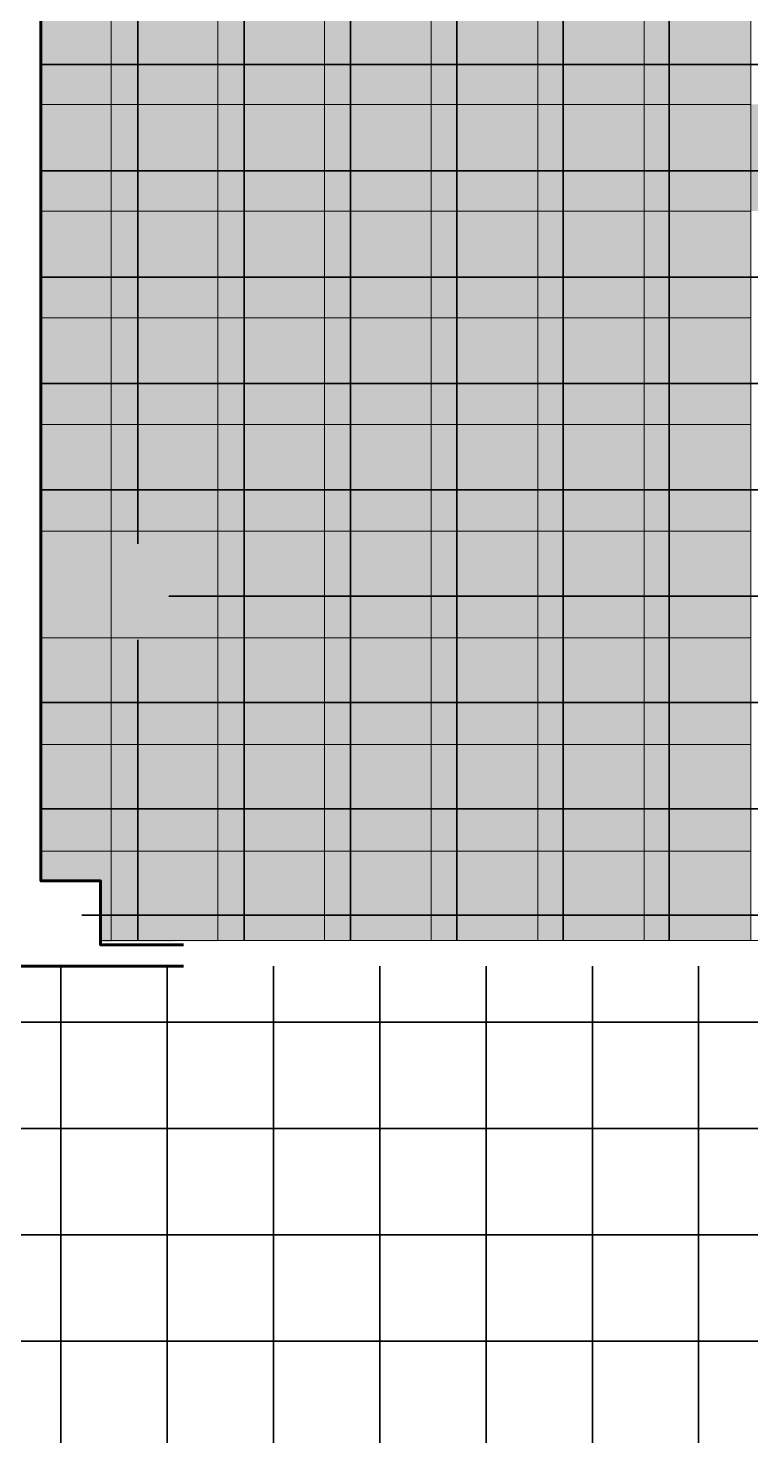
# Model space of a CAD drawing. Header units: millimetres. Extents: x -510890 to 418982, y -118257 to 141350.
# Drawn here: x -68436 to -65046, y -10291 to -3694 of the extents above; entities that cross this region are included whole.
import ezdxf

# ---------------------------------------------------------------- set-up
doc = ezdxf.new("R2010")
doc.units = ezdxf.units.MM
doc.layers.add('АР_Площадь контур', color=220, linetype='Continuous', lineweight=35, plot=False)

msp = doc.modelspace()

# ---------------------------------------------------------------- hatches: boundary and pattern name
at = {"layer": 'АР_Площадь контур', "true_color": 0x000000, "transparency": 33554687}
h = msp.add_hatch(dxfattribs=at)
h.set_pattern_fill('ANSI37', color=18, scale=157, angle=45, style=0)
h.set_pattern_definition([(90, (-46985.16, -81626.3), (-498.475, 0), []), (180, (-46985.16, -81626.3), (-6e-14, -498.475), [])])
h.paths.add_polyline_path([(-59573.5, -7966.3), (-68190.9, -7971.6), (-68175.9, -7690.6), (-68375.9, -7690.6), (-68375.9, -6560.6), (-67775.9, -6560.6), (-67775.9, -6110.6), (-68375.9, -6110.6), (-68375.9, -4552.6), (-68375.9, -3312.6), (-68375.9, 169.4), (-68045.9, 169.4), (-68045.9, 3859.4), (-59558.5, 3862.5)])
at = {"layer": 'АР_Площадь контур', "lineweight": 5, "ltscale": 300, "true_color": 0xb8b9bc, "transparency": 33554687}
h = msp.add_hatch(color=9, dxfattribs=at)
h.dxf.hatch_style = 1
h.paths.add_polyline_path([(-70545.9, 1448.1), (-71045.9, 1448.1)], flags=17)
h.paths.add_polyline_path([(-69545.9, 448.1), (-70045.9, 448.1)], flags=17)
h.paths.add_polyline_path([(-68545.9, -551.9), (-69045.9, -551.9)])
h.paths.add_polyline_path([(-67545.9, -1051.9), (-68045.9, -1051.9), (-68045.9, -1551.9), (-67545.9, -1551.9)])
h.paths.add_polyline_path([(-67545.9, -1551.9), (-68045.9, -1551.9)], flags=17)
h.paths.add_polyline_path([(-67045.9, -1051.9), (-67545.9, -1051.9), (-67545.9, -2051.9), (-67045.9, -2051.9)])
h.paths.add_polyline_path([(-67045.9, -2051.9), (-67545.9, -2051.9), (-67545.9, -2551.9), (-67045.9, -2551.9)])
h.paths.add_polyline_path([(-66545.9, -2051.9), (-67045.9, -2051.9), (-67045.9, -2551.9), (-66545.9, -2551.9)])
h.paths.add_polyline_path([(-66545.9, -2551.9), (-67045.9, -2551.9)], flags=17)
h.paths.add_polyline_path([(-66045.9, -2051.9), (-66545.9, -2051.9), (-66545.9, -3051.9), (-66045.9, -3051.9)])
h.paths.add_polyline_path([(-66045.9, -3051.9), (-66545.9, -3051.9), (-66545.9, -3551.9), (-66045.9, -3551.9)])
h.paths.add_polyline_path([(-65545.9, -3051.9), (-66045.9, -3051.9), (-66045.9, -3551.9), (-65545.9, -3551.9)])
h.paths.add_polyline_path([(-65545.9, -3551.9), (-65545.9, -4051.9)], flags=17)
h.paths.add_polyline_path([(-65045.9, -3051.9), (-65545.9, -3051.9), (-65545.9, -4051.9), (-65045.9, -4051.9)])
h.paths.add_polyline_path([(-65045.9, -4051.9), (-65545.9, -4051.9), (-65545.9, -4551.9), (-65045.9, -4551.9)])
h.paths.add_polyline_path([(-68375.9, -1051.9), (-68375.9, -1551.9), (-68045.9, -1551.9), (-68045.9, -1051.9)])
h.paths.add_polyline_path([(-68375.9, -51.9), (-68375.9, -1051.9), (-68045.9, -1051.9), (-68045.9, -51.9)])
at = {"layer": 'АР_Площадь контур', "true_color": 0x000000, "transparency": 33554687}
h = msp.add_hatch(dxfattribs=at)
h.set_pattern_fill('ANSI37', color=18, scale=157, angle=45, style=0)
h.set_pattern_definition([(90, (2999.9, -126491.3), (-498.475, 0), []), (180, (2999.9, -126491.3), (-6e-14, -498.475), [])])
h.paths.add_polyline_path([(-72318.8, -8090.6), (-72318.8, -13690.6), (-62095.9, -13690.6), (-62095.9, -13690.6), (-62095.9, -24584.8), (-59546, -24584.8), (-59546, -20121.9), (-58736, -20121.9, 0.371959), (-50060.9, -11580.6), (-50060.9, -10640.6), (-44215.9, -10640.6), (-44215.9, -8090.6), (-44495.9, -8090.6), (-44495.9, -7690.6), (-44215.9, -7690.6), (-44215.9, -4675.7), (-44965.9, -4675.7), (-44965.9, -1940.6), (-46605.9, -1940.6), (-46605.9, 859.4), (-56095.9, 859.4), (-56095.9, -1970.6), (-50495.9, -1970.6), (-50495.9, -1690.6), (-49973.5, -1690.6), (-49975.9, -8090.6)])
h.paths.add_polyline_path([(-56495.8, -13690.6), (-56495.8, -14090.6), (-56095.8, -14090.6), (-56095.8, -13690.6)], flags=0)
at = {"layer": 'АР_Площадь контур', "lineweight": 5, "ltscale": 300, "transparency": 33554687}
h = msp.add_hatch(color=252, dxfattribs=at)
h.dxf.hatch_style = 1
h.paths.add_polyline_path([(-70545.9, -551.9), (-71045.9, -551.9)], flags=17)
h.paths.add_polyline_path([(-69545.9, -1551.9), (-70045.9, -1551.9)], flags=17)
h.paths.add_polyline_path([(-68545.9, -2551.9), (-69045.9, -2551.9)], flags=17)
h.paths.add_polyline_path([(-67545.9, -3051.9), (-68045.9, -3051.9), (-68045.9, -3551.9), (-67545.9, -3551.9)])
h.paths.add_polyline_path([(-67545.9, -3551.9), (-68045.9, -3551.9)], flags=17)
h.paths.add_polyline_path([(-67045.9, -3051.9), (-67545.9, -3051.9), (-67545.9, -4051.9), (-67045.9, -4051.9)])
h.paths.add_polyline_path([(-67045.9, -4051.9), (-67545.9, -4051.9), (-67545.9, -4551.9), (-67045.9, -4551.9)])
h.paths.add_polyline_path([(-66045.9, -4051.9), (-67045.9, -4051.9), (-67045.9, -4551.9), (-66045.9, -4551.9)])
h.paths.add_polyline_path([(-68375.9, -2090.6), (-68375.9, -3051.9), (-68045.9, -3051.9), (-68045.9, -2051.9), (-68095.9, -2051.9), (-68095.9, -2090.6)])
h.paths.add_polyline_path([(-68375.9, -3051.9), (-68375.9, -3551.9), (-68045.9, -3551.9), (-68045.9, -3051.9)])
at = {"layer": 'АР_Площадь контур', "lineweight": 5, "ltscale": 300, "true_color": 0x828487, "transparency": 33554687}
h = msp.add_hatch(color=252, dxfattribs=at)
h.dxf.hatch_style = 1
h.paths.add_polyline_path([(-65545.9, -4051.9), (-66045.9, -4051.9), (-66045.9, -4551.9), (-65545.9, -4551.9)])
h.paths.add_polyline_path([(-65545.9, -3551.9), (-66045.9, -3551.9), (-66045.9, -4051.9), (-65545.9, -4051.9)])
h.paths.add_polyline_path([(-66045.9, -3551.9), (-66545.9, -3551.9), (-66545.9, -4051.9), (-66045.9, -4051.9)])
h.paths.add_polyline_path([(-66545.9, -3551.9), (-67045.9, -3551.9), (-67045.9, -4051.9), (-66545.9, -4051.9)])
h.paths.add_polyline_path([(-66545.9, -3051.9), (-67045.9, -3051.9), (-67045.9, -3551.9), (-66545.9, -3551.9)])
h.paths.add_polyline_path([(-66545.9, -2551.9), (-67045.9, -2551.9), (-67045.9, -3051.9), (-66545.9, -3051.9)])
h.paths.add_polyline_path([(-67045.9, -2551.9), (-67545.9, -2551.9), (-67545.9, -3051.9), (-67045.9, -3051.9)])
h.paths.add_polyline_path([(-67545.9, -2551.9), (-68045.9, -2551.9), (-68045.9, -3051.9), (-67545.9, -3051.9)])
h.paths.add_polyline_path([(-67545.9, -2051.9), (-68045.9, -2051.9), (-68045.9, -2551.9), (-67545.9, -2551.9)])
h.paths.add_polyline_path([(-67545.9, -1551.9), (-68045.9, -1551.9), (-68045.9, -2051.9), (-67545.9, -2051.9)])
h.paths.add_polyline_path([(-68375.9, -1551.9), (-68375.9, -1690.6), (-68095.9, -1690.6), (-68095.9, -2051.9), (-68045.9, -2051.9), (-68045.9, -1551.9)])
h = msp.add_hatch(color=252, dxfattribs=at)
h.dxf.hatch_style = 1
h.paths.add_polyline_path([(-70545.9, -2551.9), (-71045.9, -2551.9)])
h.paths.add_polyline_path([(-69545.9, -3551.9), (-69545.9, -4051.9)], flags=17)
h.paths.add_polyline_path([(-68375.9, -4051.9), (-68375.9, -4551.9), (-68045.9, -4551.9), (-68045.9, -4051.9)])
at = {"layer": 'АР_Площадь контур', "lineweight": 5, "ltscale": 300, "true_color": 0xb8b9bc, "transparency": 33554687}
h = msp.add_hatch(color=9, dxfattribs=at)
h.dxf.hatch_style = 1
h.paths.add_polyline_path([(-65045.9, -7051.9), (-65545.9, -7051.9)], flags=17)
h.paths.add_polyline_path([(-65045.9, -6551.9), (-65545.9, -6551.9), (-65545.9, -7051.9), (-65045.9, -7051.9)])
h.paths.add_polyline_path([(-65545.9, -6551.9), (-66045.9, -6551.9), (-66045.9, -7051.9), (-65545.9, -7051.9)])
h.paths.add_polyline_path([(-65545.9, -5551.9), (-66045.9, -5551.9), (-66045.9, -6551.9), (-65545.9, -6551.9)])
h.paths.add_polyline_path([(-66045.9, -6051.9), (-66545.9, -6051.9)], flags=17)
h.paths.add_polyline_path([(-66045.9, -5551.9), (-66545.9, -5551.9), (-66545.9, -6051.9), (-66045.9, -6051.9)])
h.paths.add_polyline_path([(-66545.9, -5551.9), (-67045.9, -5551.9), (-67045.9, -6051.9), (-66545.9, -6051.9)])
h.paths.add_polyline_path([(-66545.9, -4551.9), (-67045.9, -4551.9), (-67045.9, -5551.9), (-66545.9, -5551.9)])
h.paths.add_polyline_path([(-67045.9, -5051.9), (-67545.9, -5051.9)])
h.paths.add_polyline_path([(-67045.9, -4551.9), (-67545.9, -4551.9), (-67545.9, -5051.9), (-67045.9, -5051.9)])
h.paths.add_polyline_path([(-67545.9, -4551.9), (-68045.9, -4551.9), (-68045.9, -5051.9), (-67545.9, -5051.9)])
h.paths.add_polyline_path([(-68045.9, -4051.9), (-68545.9, -4051.9)])
h.paths.add_polyline_path([(-69045.9, -3051.9), (-69545.9, -3051.9)], flags=17)
h = msp.add_hatch(color=9, dxfattribs=at)
h.dxf.hatch_style = 1
h.paths.add_polyline_path([(-67545.9, -4051.9), (-68045.9, -4051.9), (-68045.9, -4551.9), (-67545.9, -4551.9)])
h.paths.add_polyline_path([(-67545.9, -3551.9), (-68045.9, -3551.9), (-68045.9, -4051.9), (-67545.9, -4051.9)])
h.paths.add_polyline_path([(-68375.9, -3551.9), (-68375.9, -4051.9), (-68045.9, -4051.9), (-68045.9, -3551.9)])
at = {"layer": 'АР_Площадь контур', "lineweight": 5, "ltscale": 300, "true_color": 0xc7c8ca, "transparency": 33554687}
h = msp.add_hatch(color=9, dxfattribs=at)
h.dxf.hatch_style = 1
h.paths.add_polyline_path([(-65046.1, -4551.8), (-64646.2, -4551.9), (-64045.9, -4551.9), (-64045.9, -4051.9), (-65045.9, -4051.9), (-65045.9, -4203.2)])
at = {"layer": 'АР_Площадь контур', "lineweight": 5, "ltscale": 300, "true_color": 0xb8b9bc, "transparency": 33554687}
h = msp.add_hatch(color=9, dxfattribs=at)
h.dxf.hatch_style = 1
h.paths.add_polyline_path([(-70545.9, -4551.9), (-71045.9, -4551.9)], flags=17)
h.paths.add_polyline_path([(-69545.9, -5551.9), (-70045.9, -5551.9)], flags=17)
h.paths.add_polyline_path([(-68545.9, -6551.9), (-69045.9, -6551.9)])
h.paths.add_polyline_path([(-67545.9, -7051.9), (-68045.9, -7051.9), (-68045.9, -7551.9), (-67545.9, -7551.9)])
h.paths.add_polyline_path([(-67545.9, -7551.9), (-68045.9, -7551.9)], flags=17)
h.paths.add_polyline_path([(-66545.9, -8551.9), (-67045.9, -8551.9)], flags=17)
h.paths.add_polyline_path([(-65545.9, -9551.9), (-65545.9, -10051.9)], flags=17)
h.paths.add_polyline_path([(-68375.9, -6051.9), (-68375.9, -7051.9), (-68045.9, -7051.9), (-68045.9, -6051.9)])
h.paths.add_polyline_path([(-68375.9, -7051.9), (-68375.9, -7551.9), (-68045.9, -7551.9), (-68045.9, -7051.9)])
h.paths.add_polyline_path([(-67545.9, -7970.5), (-67045.9, -7970.5), (-67045.9, -7051.9), (-67545.9, -7051.9)])
at = {"layer": 'АР_Площадь контур', "lineweight": 5, "ltscale": 300, "true_color": 0x828487, "transparency": 33554687}
h = msp.add_hatch(color=252, dxfattribs=at)
h.dxf.hatch_style = 1
h.paths.add_polyline_path([(-68375.9, -4551.9), (-68375.9, -4621.1), (-68046, -4621.1), (-68046, -4551.9)])
at = {"layer": 'АР_Площадь контур', "lineweight": 5, "ltscale": 300, "transparency": 33554687}
h = msp.add_hatch(color=252, dxfattribs=at)
h.dxf.hatch_style = 1
h.paths.add_polyline_path([(-66045.9, -4551.9), (-66545.9, -4551.9), (-66545.9, -4621.1), (-66045.9, -4621.1)])
at = {"layer": 'АР_Площадь контур', "lineweight": 5, "ltscale": 300, "true_color": 0x828487, "transparency": 33554687}
h = msp.add_hatch(color=252, dxfattribs=at)
h.dxf.hatch_style = 1
h.paths.add_polyline_path([(-65545.9, -4551.9), (-66045.9, -4551.9), (-66045.9, -4621.1), (-65545.9, -4621.1)])
h = msp.add_hatch(color=252, dxfattribs=at)
h.dxf.hatch_style = 1
h.paths.add_polyline_path([(-65045.9, -4551.9), (-65545.9, -4551.9), (-65545.9, -4621.1), (-65045.9, -4621.1)])
h = msp.add_hatch(color=252, dxfattribs=at)
h.dxf.hatch_style = 1
h.paths.add_polyline_path([(-68375.9, -4621.1), (-68375.9, -5051.9), (-68046, -5051.9), (-68046, -4621.1)])
at = {"layer": 'АР_Площадь контур', "lineweight": 5, "ltscale": 300, "transparency": 33554687}
h = msp.add_hatch(color=252, dxfattribs=at)
h.dxf.hatch_style = 1
h.paths.add_polyline_path([(-66045.9, -4621.1), (-66545.9, -4621.1), (-66545.9, -5051.9), (-66045.9, -5051.9)])
at = {"layer": 'АР_Площадь контур', "lineweight": 5, "ltscale": 300, "true_color": 0x828487, "transparency": 33554687}
h = msp.add_hatch(color=252, dxfattribs=at)
h.dxf.hatch_style = 1
h.paths.add_polyline_path([(-65545.9, -4621.1), (-66045.9, -4621.1), (-66045.9, -5051.9), (-65545.9, -5051.9)])
h = msp.add_hatch(color=252, dxfattribs=at)
h.dxf.hatch_style = 1
h.paths.add_polyline_path([(-65045.9, -4621.1), (-65545.9, -4621.1), (-65545.9, -5051.9), (-65045.9, -5051.9)])
h = msp.add_hatch(color=252, dxfattribs=at)
h.dxf.hatch_style = 1
h.paths.add_polyline_path([(-68375.9, -5051.9), (-68375.9, -5551.9), (-68046, -5551.9), (-68046, -5051.9)])
h = msp.add_hatch(color=252, dxfattribs=at)
h.dxf.hatch_style = 1
h.paths.add_polyline_path([(-67546, -5051.9), (-68046, -5051.9), (-68046, -5551.9), (-67546, -5551.9)])
h = msp.add_hatch(color=252, dxfattribs=at)
h.dxf.hatch_style = 1
h.paths.add_polyline_path([(-67046, -5051.9), (-67546, -5051.9), (-67546, -5551.9), (-67046, -5551.9)])
at = {"layer": 'АР_Площадь контур', "lineweight": 5, "ltscale": 300, "transparency": 33554687}
h = msp.add_hatch(color=252, dxfattribs=at)
h.dxf.hatch_style = 1
h.paths.add_polyline_path([(-66045.9, -5051.9), (-66545.9, -5051.9), (-66545.9, -5551.9), (-66045.9, -5551.9)])
h = msp.add_hatch(color=252, dxfattribs=at)
h.dxf.hatch_style = 1
h.paths.add_polyline_path([(-65545.9, -5051.9), (-66045.9, -5051.9), (-66045.9, -5551.9), (-65545.9, -5551.9)])
h = msp.add_hatch(color=252, dxfattribs=at)
h.dxf.hatch_style = 1
h.paths.add_polyline_path([(-65045.9, -5051.9), (-65545.9, -5051.9), (-65545.9, -5551.9), (-65045.9, -5551.9)])
h = msp.add_hatch(color=252, dxfattribs=at)
h.dxf.hatch_style = 1
h.paths.add_polyline_path([(-68375.9, -5551.9), (-68375.9, -6051.9), (-68045.9, -6051.9), (-68045.9, -5551.9)])
h = msp.add_hatch(color=252, dxfattribs=at)
h.dxf.hatch_style = 1
h.paths.add_polyline_path([(-67545.9, -5551.9), (-68045.9, -5551.9), (-68045.9, -6051.9), (-67545.9, -6051.9)])
at = {"layer": 'АР_Площадь контур', "lineweight": 5, "ltscale": 300, "true_color": 0x828487, "transparency": 33554687}
h = msp.add_hatch(color=252, dxfattribs=at)
h.dxf.hatch_style = 1
h.paths.add_polyline_path([(-67046, -5551.9), (-67546, -5551.9), (-67546, -6051.9), (-67046, -6051.9)])
at = {"layer": 'АР_Площадь контур', "lineweight": 5, "ltscale": 300, "transparency": 33554687}
h = msp.add_hatch(color=252, dxfattribs=at)
h.dxf.hatch_style = 1
h.paths.add_polyline_path([(-65045.9, -5551.9), (-65545.9, -5551.9), (-65545.9, -6051.9), (-65045.9, -6051.9)])
h = msp.add_hatch(color=252, dxfattribs=at)
h.dxf.hatch_style = 1
h.paths.add_polyline_path([(-67545.9, -6051.9), (-68045.9, -6051.9), (-68045.9, -6551.9), (-67545.9, -6551.9)])
at = {"layer": 'АР_Площадь контур', "lineweight": 5, "ltscale": 300, "true_color": 0x828487, "transparency": 33554687}
h = msp.add_hatch(color=252, dxfattribs=at)
h.dxf.hatch_style = 1
h.paths.add_polyline_path([(-67046, -6051.9), (-67546, -6051.9), (-67546, -6551.9), (-67046, -6551.9)])
h = msp.add_hatch(color=252, dxfattribs=at)
h.dxf.hatch_style = 1
h.paths.add_polyline_path([(-66546, -6051.9), (-67046, -6051.9), (-67046, -6551.9), (-66546, -6551.9)])
h = msp.add_hatch(color=252, dxfattribs=at)
h.dxf.hatch_style = 1
h.paths.add_polyline_path([(-66046, -6051.9), (-66546, -6051.9), (-66546, -6551.9), (-66046, -6551.9)])
at = {"layer": 'АР_Площадь контур', "lineweight": 5, "ltscale": 300, "transparency": 33554687}
h = msp.add_hatch(color=252, dxfattribs=at)
h.dxf.hatch_style = 1
h.paths.add_polyline_path([(-65045.9, -6051.9), (-65545.9, -6051.9), (-65545.9, -6551.9), (-65045.9, -6551.9)])
h = msp.add_hatch(color=252, dxfattribs=at)
h.dxf.hatch_style = 1
h.paths.add_polyline_path([(-67545.9, -6551.9), (-68045.9, -6551.9), (-68045.9, -7051.9), (-67545.9, -7051.9)])
h = msp.add_hatch(color=252, dxfattribs=at)
h.dxf.hatch_style = 1
h.paths.add_polyline_path([(-67045.9, -6551.9), (-67545.9, -6551.9), (-67545.9, -7051.9), (-67045.9, -7051.9)])
h = msp.add_hatch(color=252, dxfattribs=at)
h.dxf.hatch_style = 1
h.paths.add_polyline_path([(-66545.9, -6551.9), (-67045.9, -6551.9), (-67045.9, -7051.9), (-66545.9, -7051.9)])
at = {"layer": 'АР_Площадь контур', "lineweight": 5, "ltscale": 300, "true_color": 0x828487, "transparency": 33554687}
h = msp.add_hatch(color=252, dxfattribs=at)
h.dxf.hatch_style = 1
h.paths.add_polyline_path([(-66046, -6551.9), (-66546, -6551.9), (-66546, -7051.9), (-66046, -7051.9)])
at = {"layer": 'АР_Площадь контур', "lineweight": 5, "ltscale": 300, "transparency": 33554687}
h = msp.add_hatch(color=252, dxfattribs=at)
h.dxf.hatch_style = 1
h.paths.add_polyline_path([(-66545.9, -7051.9), (-67045.9, -7051.9), (-67045.9, -7551.9), (-66545.9, -7551.9)])
at = {"layer": 'АР_Площадь контур', "lineweight": 5, "ltscale": 300, "true_color": 0x828487, "transparency": 33554687}
h = msp.add_hatch(color=252, dxfattribs=at)
h.dxf.hatch_style = 1
h.paths.add_polyline_path([(-66046, -7051.9), (-66546, -7051.9), (-66546, -7551.9), (-66046, -7551.9)])
h = msp.add_hatch(color=252, dxfattribs=at)
h.dxf.hatch_style = 1
h.paths.add_polyline_path([(-65546, -7051.9), (-66046, -7051.9), (-66046, -7551.9), (-65546, -7551.9)])
h = msp.add_hatch(color=252, dxfattribs=at)
h.dxf.hatch_style = 1
h.paths.add_polyline_path([(-65046, -7051.9), (-65546, -7051.9), (-65546, -7551.9), (-65046, -7551.9)])
h = msp.add_hatch(color=252, dxfattribs=at)
h.dxf.hatch_style = 1
h.paths.add_polyline_path([(-67545.9, -7548.9), (-68375.9, -7551.9), (-68375.9, -7690.6), (-68095.9, -7690.6), (-68095.9, -7976.4), (-67545.9, -7973.4)])
at = {"layer": 'АР_Площадь контур', "lineweight": 5, "ltscale": 300, "transparency": 33554687}
h = msp.add_hatch(color=252, dxfattribs=at)
h.dxf.hatch_style = 1
h.paths.add_polyline_path([(-67045.9, -7970.5), (-66545.9, -7970.5), (-66545.9, -7551.9), (-67045.9, -7551.9)])
h = msp.add_hatch(color=252, dxfattribs=at)
h.dxf.hatch_style = 1
h.paths.add_polyline_path([(-66545.9, -7970.5), (-66045.9, -7970.5), (-66045.9, -7551.9), (-66545.9, -7551.9)])
h = msp.add_hatch(color=252, dxfattribs=at)
h.dxf.hatch_style = 1
h.paths.add_polyline_path([(-66045.9, -7970.5), (-65545.9, -7970.5), (-65545.9, -7551.9), (-66045.9, -7551.9)])
at = {"layer": 'АР_Площадь контур', "lineweight": 5, "ltscale": 300, "true_color": 0x828487, "transparency": 33554687}
h = msp.add_hatch(color=252, dxfattribs=at)
h.dxf.hatch_style = 1
h.paths.add_polyline_path([(-65546, -7970.5), (-65046, -7970.5), (-65046, -7551.9), (-65546, -7551.9)])

# ---------------------------------------------------------------- linework, layer by layer
at = {"layer": 'АР_Площадь контур', "lineweight": 60}
for points in [[(-67707.4, -7990.6), (-68095.9, -7990.6), (-68095.9, -7690.6), (-68375.9, -7690.6), (-68375.9, -2090.6), (-68095.9, -2090.6), (-68095.9, -1690.6), (-68375.9, -1690.6), (-68375.9, 169.4), (-68045.9, 169.4), (-68045.9, 3859.4), (-59545.9, 3859.4), (-59546, -7970.7), (-61095.9, -7970.4)], [(-68915.9, -8090.7), (-67707.4, -8090.6)]]:
    msp.add_lwpolyline(points, dxfattribs=at)
at = {"layer": 'АР_Площадь контур', "lineweight": 5}
msp.add_lwpolyline([(-62095.9, -7970.4), (-62095.9, -7690.6), (-62495.9, -7690.6), (-62495.9, -7970.5), (-68095.9, -7970.5), (-68095.9, -7690.6), (-68375.9, -7690.6), (-68375.9, -2090.6), (-68095.9, -2090.6), (-68095.9, -1690.6), (-68375.9, -1690.6), (-68375.9, 169.4), (-68045.9, 169.4), (-68045.9, 3859.4), (-59545.9, 3859.4), (-59546, -7970.7), (-62095.9, -7970.4)], dxfattribs=at)
at = {"layer": 'АР_Площадь контур', "lineweight": 5, "ltscale": 300}
for points in [[(-68045.9, -4051.9), (-68045.9, -3551.9), (-68375.9, -3551.9)], [(-67545.9, -4051.9), (-67545.9, -3551.9), (-68045.9, -3551.9), (-68045.9, -4051.9), (-67545.9, -4051.9)], [(-67045.9, -4051.9), (-67045.9, -3551.9), (-67545.9, -3551.9), (-67545.9, -4051.9), (-67045.9, -4051.9)], [(-66545.9, -4051.9), (-66545.9, -3551.9), (-67045.9, -3551.9), (-67045.9, -4051.9), (-66545.9, -4051.9)], [(-66045.9, -4051.9), (-66045.9, -3551.9), (-66545.9, -3551.9), (-66545.9, -4051.9), (-66045.9, -4051.9)], [(-65545.9, -4051.9), (-65545.9, -3551.9), (-66045.9, -3551.9), (-66045.9, -4051.9), (-65545.9, -4051.9)], [(-65045.9, -4051.9), (-65045.9, -3551.9), (-65545.9, -3551.9), (-65545.9, -4051.9), (-65045.9, -4051.9)], [(-68045.9, -4551.9), (-68045.9, -4051.9), (-68375.9, -4051.9)], [(-68375.9, -4051.9), (-68045.9, -4051.9)], [(-67545.9, -4551.9), (-67545.9, -4051.9), (-68045.9, -4051.9), (-68045.9, -4551.9), (-67545.9, -4551.9)], [(-67045.9, -4551.9), (-67045.9, -4051.9), (-67545.9, -4051.9), (-67545.9, -4551.9), (-67045.9, -4551.9)], [(-66545.9, -4551.9), (-66545.9, -4051.9), (-67045.9, -4051.9), (-67045.9, -4551.9), (-66545.9, -4551.9)], [(-66045.9, -4551.9), (-66045.9, -4051.9), (-66545.9, -4051.9), (-66545.9, -4551.9), (-66045.9, -4551.9)], [(-65545.9, -4551.9), (-65545.9, -4051.9), (-66045.9, -4051.9), (-66045.9, -4551.9), (-65545.9, -4551.9)], [(-65045.9, -4551.9), (-65045.9, -4051.9), (-65545.9, -4051.9), (-65545.9, -4551.9), (-65045.9, -4551.9)], [(-68045.9, -5051.9), (-68045.9, -4551.9), (-68375.9, -4551.9)], [(-68375.9, -4551.9), (-68045.9, -4551.9)], [(-67545.9, -5051.9), (-67545.9, -4551.9), (-68045.9, -4551.9), (-68045.9, -5051.9), (-67545.9, -5051.9)], [(-67045.9, -5051.9), (-67045.9, -4551.9), (-67545.9, -4551.9), (-67545.9, -5051.9), (-67045.9, -5051.9)], [(-66545.9, -5051.9), (-66545.9, -4551.9), (-67045.9, -4551.9), (-67045.9, -5051.9), (-66545.9, -5051.9)], [(-66045.9, -5051.9), (-66045.9, -4551.9), (-66545.9, -4551.9), (-66545.9, -5051.9), (-66045.9, -5051.9)], [(-65545.9, -5051.9), (-65545.9, -4551.9), (-66045.9, -4551.9), (-66045.9, -5051.9), (-65545.9, -5051.9)], [(-65045.9, -5051.9), (-65045.9, -4551.9), (-65545.9, -4551.9), (-65545.9, -5051.9), (-65045.9, -5051.9)], [(-68045.9, -5551.9), (-68045.9, -5051.9), (-68375.9, -5051.9)], [(-68375.9, -5051.9), (-68045.9, -5051.9)], [(-67545.9, -5551.9), (-67545.9, -5051.9), (-68045.9, -5051.9), (-68045.9, -5551.9), (-67545.9, -5551.9)], [(-67045.9, -5551.9), (-67045.9, -5051.9), (-67545.9, -5051.9), (-67545.9, -5551.9), (-67045.9, -5551.9)], [(-66545.9, -5551.9), (-66545.9, -5051.9), (-67045.9, -5051.9), (-67045.9, -5551.9), (-66545.9, -5551.9)], [(-66045.9, -5551.9), (-66045.9, -5051.9), (-66545.9, -5051.9), (-66545.9, -5551.9), (-66045.9, -5551.9)], [(-65545.9, -5551.9), (-65545.9, -5051.9), (-66045.9, -5051.9), (-66045.9, -5551.9), (-65545.9, -5551.9)], [(-65045.9, -5551.9), (-65045.9, -5051.9), (-65545.9, -5051.9), (-65545.9, -5551.9), (-65045.9, -5551.9)], [(-68045.9, -6051.9), (-68045.9, -5551.9), (-68375.9, -5551.9)], [(-68375.9, -5551.9), (-68045.9, -5551.9)], [(-67545.9, -6051.9), (-67545.9, -5551.9), (-68045.9, -5551.9), (-68045.9, -6051.9), (-67545.9, -6051.9)], [(-67045.9, -6051.9), (-67045.9, -5551.9), (-67545.9, -5551.9), (-67545.9, -6051.9), (-67045.9, -6051.9)], [(-66545.9, -6051.9), (-66545.9, -5551.9), (-67045.9, -5551.9), (-67045.9, -6051.9), (-66545.9, -6051.9)], [(-66045.9, -6051.9), (-66045.9, -5551.9), (-66545.9, -5551.9), (-66545.9, -6051.9), (-66045.9, -6051.9)], [(-65545.9, -6051.9), (-65545.9, -5551.9), (-66045.9, -5551.9), (-66045.9, -6051.9), (-65545.9, -6051.9)], [(-65045.9, -6051.9), (-65045.9, -5551.9), (-65545.9, -5551.9), (-65545.9, -6051.9), (-65045.9, -6051.9)], [(-68045.9, -6551.9), (-68045.9, -6051.9), (-68375.9, -6051.9)], [(-68375.9, -6051.9), (-68045.9, -6051.9)], [(-67545.9, -6551.9), (-67545.9, -6051.9), (-68045.9, -6051.9), (-68045.9, -6551.9), (-67545.9, -6551.9)], [(-67045.9, -6551.9), (-67045.9, -6051.9), (-67545.9, -6051.9), (-67545.9, -6551.9), (-67045.9, -6551.9)], [(-66545.9, -6551.9), (-66545.9, -6051.9), (-67045.9, -6051.9), (-67045.9, -6551.9), (-66545.9, -6551.9)], [(-66045.9, -6551.9), (-66045.9, -6051.9), (-66545.9, -6051.9), (-66545.9, -6551.9), (-66045.9, -6551.9)], [(-65545.9, -6551.9), (-65545.9, -6051.9), (-66045.9, -6051.9), (-66045.9, -6551.9), (-65545.9, -6551.9)], [(-65045.9, -6551.9), (-65045.9, -6051.9), (-65545.9, -6051.9), (-65545.9, -6551.9), (-65045.9, -6551.9)], [(-68045.9, -7051.9), (-68045.9, -6551.9), (-68375.9, -6551.9)], [(-68375.9, -6551.9), (-68045.9, -6551.9)], [(-67545.9, -7051.9), (-67545.9, -6551.9), (-68045.9, -6551.9), (-68045.9, -7051.9), (-67545.9, -7051.9)], [(-67045.9, -7051.9), (-67045.9, -6551.9), (-67545.9, -6551.9), (-67545.9, -7051.9), (-67045.9, -7051.9)], [(-66545.9, -7051.9), (-66545.9, -6551.9), (-67045.9, -6551.9), (-67045.9, -7051.9), (-66545.9, -7051.9)], [(-66045.9, -7051.9), (-66045.9, -6551.9), (-66545.9, -6551.9), (-66545.9, -7051.9), (-66045.9, -7051.9)], [(-65545.9, -7051.9), (-65545.9, -6551.9), (-66045.9, -6551.9), (-66045.9, -7051.9), (-65545.9, -7051.9)], [(-65045.9, -7051.9), (-65045.9, -6551.9), (-65545.9, -6551.9), (-65545.9, -7051.9), (-65045.9, -7051.9)], [(-68045.9, -7551.9), (-68045.9, -7051.9), (-68375.9, -7051.9)], [(-68375.9, -7051.9), (-68045.9, -7051.9)], [(-67545.9, -7551.9), (-67545.9, -7051.9), (-68045.9, -7051.9), (-68045.9, -7551.9), (-67545.9, -7551.9)], [(-67045.9, -7551.9), (-67045.9, -7051.9), (-67545.9, -7051.9), (-67545.9, -7551.9), (-67045.9, -7551.9)], [(-66545.9, -7551.9), (-66545.9, -7051.9), (-67045.9, -7051.9), (-67045.9, -7551.9), (-66545.9, -7551.9)], [(-66045.9, -7551.9), (-66045.9, -7051.9), (-66545.9, -7051.9), (-66545.9, -7551.9), (-66045.9, -7551.9)], [(-65545.9, -7551.9), (-65545.9, -7051.9), (-66045.9, -7051.9), (-66045.9, -7551.9), (-65545.9, -7551.9)], [(-65045.9, -7551.9), (-65045.9, -7051.9), (-65545.9, -7051.9), (-65545.9, -7551.9), (-65045.9, -7551.9)], [(-68045.9, -7970.5), (-68045.9, -7551.9), (-68375.9, -7551.9)], [(-68375.9, -7551.9), (-68045.9, -7551.9)], [(-67545.9, -7970.5), (-67545.9, -7551.9), (-68045.9, -7551.9), (-68045.9, -7970.5)], [(-67045.9, -7970.5), (-67045.9, -7551.9), (-67545.9, -7551.9), (-67545.9, -7970.5), (-67045.9, -7970.5)], [(-66545.9, -7970.5), (-66545.9, -7551.9), (-67045.9, -7551.9), (-67045.9, -7970.5), (-66545.9, -7970.5)], [(-66045.9, -7970.5), (-66045.9, -7551.9), (-66545.9, -7551.9), (-66545.9, -7970.5), (-66045.9, -7970.5)], [(-65545.9, -7970.5), (-65545.9, -7551.9), (-66045.9, -7551.9), (-66045.9, -7970.5), (-65545.9, -7970.5)], [(-65045.9, -7970.5), (-65045.9, -7551.9), (-65545.9, -7551.9), (-65545.9, -7970.5), (-65045.9, -7970.5)]]:
    msp.add_lwpolyline(points, dxfattribs=at)

doc.saveas('drawing.dxf')
